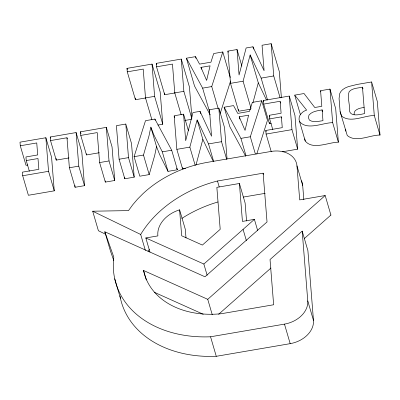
<?xml version="1.0" encoding="UTF-8"?>
<svg xmlns="http://www.w3.org/2000/svg" width="400" height="400" viewBox="0 0 400 400"><rect width="100%" height="100%" fill="white"/><g stroke="black" fill="none" stroke-linecap="round" stroke-linejoin="round"><path stroke-width="0.6" d="M354.09 114.67L354.22 112.835L354.92 111.09C357.275 108.5 360.9 107.99 364.17 107.39M156.53 146.59L154.705 155.415L149.195 174.59L139.79 176.2L134.08 156.67L145.505 120.68L154.91 119.07L171.7 150.23L177.415 169.755L168.005 171.365L159.625 154.57L156.53 146.59L150.995 127.655M195.215 165.465L189.85 147.12L197.13 119.815L208.515 143.925L213.71 161.68M196.035 164.87L202.84 139.345L197.305 120.41M251.065 108.49L243.085 81.205L250.14 54.955L261.145 78.11L267.565 100.06M253.005 102.525L258.295 82.835L250.14 54.955M149.195 174.59L143.485 155.06L148.99 135.885L150.82 127.065L153.915 135.04L162.295 151.84L168.005 171.365M255.345 153.925L250.325 136.765L261.755 100.775L252.345 102.385L249.49 111.38L237.735 113.395L233.535 105.605L224.13 107.215L229.84 126.745L245.75 156.265M256.785 153.935L267.465 120.305L261.755 100.775M218.15 108.52L211.735 86.57L222.805 51.97L213.705 53.53L210.935 62.18L199.56 64.125L195.505 56.645L186.405 58.205L194.555 86.085L210.195 114.925M220.26 113.28L230.585 81.025M207.145 275.28L203.86 264.035L254.395 219.37L257.68 230.615M212.245 314.715L207.745 299.325L325.185 195.53L330.895 215.06M119.98 295.98A110.7 82.525 -16.3 0 0 216.27 356.31L290.185 343.65A25.295 18.86 -16.3 0 0 313.475 320.43L307.9 250.655L302.19 231.125L270.035 259.545L273.645 304.76L221.45 313.695A82.135 61.23 -16.3 0 1 143.565 270.49L146.335 279.96M218.605 314.305L271.005 267.99M304.225 238.63L330.965 215M145.845 97.93L135.43 99.715L127.275 71.83L127 68.375L152.025 64.09L160.18 91.975L162.76 124.235L157.905 125.07M175.1 92.92L164.685 94.705L156.535 66.82L156.255 63.365L181.285 59.08L189.44 86.965L191.865 117.365M250.64 109.19L238.655 111.24L230.5 83.355L227.925 51.095L237.025 49.535L241.88 66.145M281.39 97.635L279.305 71.575L271.15 43.69L262.05 45.25L264.085 70.71L252.95 46.81L246.125 47.975L239.06 74.995L237.025 49.535M127.275 71.83L143.205 69.105L145.505 97.91L151.925 119.865M156.535 66.82L172.46 64.095L174.76 92.9L181.18 114.855M200.975 67.39L210.075 65.83L206.63 80.435L200.975 67.39L201.495 69.17M145.505 97.91L154.605 96.355L162.76 124.235M174.76 92.9L183.86 91.345L191.84 118.635M186.405 58.205L202.63 88.13L211.735 86.57M230.5 83.355L243.085 81.205M261.145 78.11L273.73 75.955L280.15 97.905M20.285 145.77L36.745 142.95L37.705 154.94L25.95 156.955L26.235 160.55L37.995 158.54L38.855 169.33L22.395 172.15L22.685 175.745L28.395 195.275L54.26 190.845L51.575 157.27L45.865 137.74L20 142.17L20.285 145.77L26 165.295L27.825 164.985M50.235 136.995L76.105 132.565L81.815 152.095L84.495 185.67L75.09 187.28L69.38 167.75L66.985 137.77L50.525 140.59L50.235 136.995L50.585 138.175M80.475 131.815L106.34 127.385L112.05 146.915L114.735 180.49L105.33 182.1L99.615 162.57L97.22 132.595L80.76 135.415L80.475 131.815L80.995 133.59M125.815 124.05L116.405 125.66L119.09 159.235L124.8 178.765L134.205 177.155L131.525 143.58L125.815 124.05L128.495 157.625L134.205 177.155M188.415 130.73L183.57 114.16L174.165 115.77L176.845 149.345L182.555 168.875L185.51 168.37M227.035 158.74L224.55 127.65L218.84 108.12L209.435 109.735L211.55 136.225L200.03 111.345L192.975 112.55L185.685 140.655L183.57 114.16M271.235 123.305L269.405 123.615L263.695 104.09L263.405 100.49L289.27 96.06L294.98 115.59L297.665 149.165L282.27 151.8M294.71 95.13L304.04 93.535L314.765 107.5L321.82 106.29L320.575 90.7L329.98 89.09L335.69 108.62L338.375 142.195C328.835 142.135 312.685 150.4 305.245 141.025L299.535 121.495C297.48 116.355 301.88 111.49 306.63 110.105L294.71 95.13L300.42 114.66M371.605 81.965L357.095 84.45L348.38 86.605L345.175 87.99L342.735 89.575L340.97 91.395L339.765 93.485L339.07 98.475L340.125 111.665L347.255 135.51C356.11 143.04 370.005 134.895 380 135.065L377.315 101.49L371.605 81.965L374.29 115.54L380 135.065M263.695 104.09L280.155 101.27L281.11 113.26L269.355 115.275L269.64 118.87L272.755 129.525M362.49 87.17C358.005 88.195 352.62 88.005 349.21 91.565C347.035 97.035 349.765 103.18 349.435 108.855C348.72 117.44 359.635 114.69 364.595 113.55L362.49 87.17L363.01 88.945M184.735 120.475L191.41 119.33M239.195 116.79L248.6 115.18L245.05 130.375L239.195 116.79L239.89 119.16M269.64 118.87L281.4 116.86L281.745 118.04M322.105 109.885C317.515 110.835 312.13 111.22 308.97 115.105L308.43 117.7L309.36 120.04C313.355 122.84 318.51 121.23 322.97 120.68L322.105 109.885L322.625 111.665M50.525 140.59L56.235 160.12L69.04 157.925M80.76 135.415L86.475 154.94L99.275 152.75M271.28 151.82L266.09 134.065L265.8 130.47L282.26 127.65L281.4 116.86M22.685 175.745L48.55 171.315L54.26 190.845M69.38 167.75L78.785 166.14L84.495 185.67M99.615 162.57L109.025 160.96L114.735 180.49M119.09 159.235L128.495 157.625M134.08 156.67L143.485 155.06M162.295 151.84L171.7 150.23M176.845 149.345L189.85 147.12M208.515 143.925L221.52 141.695L226.715 159.45M224.13 107.215L240.92 138.375L250.325 136.765M266.09 134.065L291.955 129.635L297.665 149.165M338.375 142.195L332.66 122.665C323.12 122.605 306.975 130.875 299.535 121.495M374.29 115.54C364.29 115.37 350.4 123.51 341.545 115.985L340.125 111.665M105.655 234.25L98.4 230.735L92.69 211.205L140.685 234.465A107.305 79.99 -16.3 0 1 217.48 181L263.13 173.18L263.48 174.365M246.56 221.05L245.12 203.025L239.41 183.495L216.85 187.355L220.205 229.32L202.38 245.075L181.675 235.775L179.6 209.83A29.025 21.64 -16.3 0 0 157.89 235.895L145.825 237.96L149.98 252.16M243.28 197.085L265.19 193.335M325.185 195.53L299.695 199.895L296.975 165.89A24.84 18.52 -16.3 0 0 271.13 151.43L208.015 162.24A99.835 74.425 -16.3 0 0 143 193.655L137.625 199.055L132.78 204.725L128.495 210.615L92.69 211.205M254.395 219.37L242.44 221.415L239.41 183.495M263.13 173.18L267.03 221.95L204.985 276.785L104.815 231.775L113.795 257.115A110.7 82.525 -16.3 0 0 210.555 336.78L284.475 324.12A25.295 18.86 -16.3 0 0 307.765 300.9L302.19 231.125M145.825 237.96L203.86 264.035M143.565 270.49L207.745 299.325M154.39 292.315L203.235 314.26M176.53 168.115L177.415 169.755M258.295 82.835L266.42 99.93M202.84 139.345L213.17 161.21M113.795 260.52L110.53 251.305L104.815 231.775M320.575 90.7L320.92 91.885M280.325 101.86L280.67 103.045M296.975 165.89L302.685 185.42L303.825 199.64M252.95 46.81L253.645 49.18M269.525 115.865L269.875 117.05M263.405 100.49L263.75 101.675M265.8 130.47L266.145 131.65M307.765 300.9L313.475 320.43M227.925 51.095L228.27 52.28M222.805 51.97L230.265 77.48M240.92 138.375L245.94 155.535M284.475 324.12L290.185 343.65M195.505 56.645L196.025 58.425M209.435 109.735L209.78 110.915M202.63 88.13L209.745 112.455M243.075 229.37L246.365 240.615M200.03 111.345L200.72 113.71M217.48 181L219.21 186.915M174.335 116.365L174.68 117.55M156.255 63.365L156.605 64.55M154.91 119.07L155.255 120.255M179.6 209.83L185.315 229.36L186.005 238.005M210.555 336.78L216.27 356.31M127 68.375L127.345 69.56M140.685 234.465L145.36 250.445M114.735 278.795L120.445 298.32M66.985 137.77L67.33 138.955M26.235 160.55L29.35 171.205M304.735 138.84L305.245 141.025M345.695 129.395L345.835 131.195M329.98 89.09L332.66 122.665M289.27 96.06L291.955 129.635M271.15 43.69L273.73 75.955M269.31 122.42L269.405 123.615M238.505 109.38L238.605 110.62M218.84 108.12L221.52 141.695M181.285 59.08L183.86 91.345M182.455 167.635L182.555 168.875M164.55 92.975L164.685 94.705M152.025 64.09L154.605 96.355M135.29 97.985L135.43 99.715M124.7 177.52L124.8 178.765M106.34 127.385L109.025 160.96M105.23 180.875L105.33 182.1M86.375 153.74L86.475 154.94M76.105 132.565L78.785 166.14M74.945 185.445L75.09 187.28M56.09 158.32L56.235 160.12M45.865 137.74L48.55 171.315M301.47 180.74A24.84 18.52 -16.3 0 1 302.685 185.42M147.985 251.435A107.305 79.99 -16.3 0 1 149.325 249.41M181.835 218.415A107.305 79.99 -16.3 0 1 217.975 201.96"/></g></svg>
